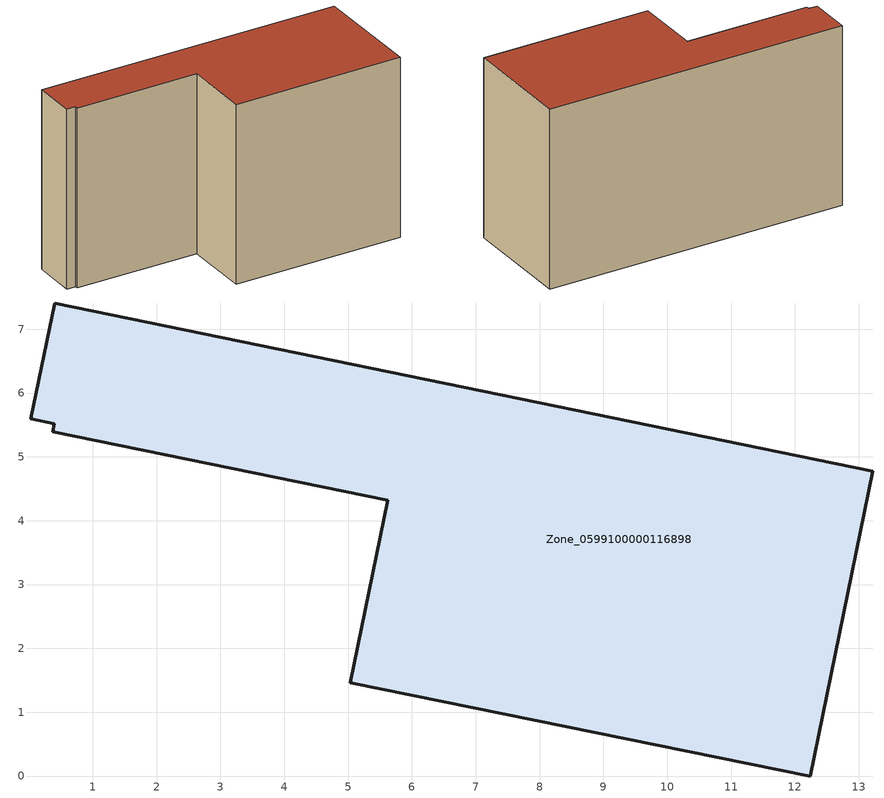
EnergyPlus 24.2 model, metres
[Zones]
Zone_0599100000116898
 floor ground (C_G): 5.03,1.46 5.62,4.32 0.37,5.39 0.39,5.52 0.03,5.59 0.4,7.41 13.22,4.77 12.24,0 z0
 wall outside (C_F): 5.62,4.32 5.03,1.46 12.24,0 13.22,4.77 0.4,7.41 0.03,5.59 0.39,5.52 0.37,5.39 5.62,4.32 z0:7.8
 roof outside (C_R): 0.37,5.39 5.62,4.32 5.03,1.46 12.24,0 13.22,4.77 0.4,7.41 0.03,5.59 0.39,5.52 z7.8
[BUILDING]
Pand.0599100000116898: North Axis=0; Terrain=City; Loads Convergence Tolerance Value=0.04; Temperature Convergence Tolerance Value=0.4; Solar Distribution=FullExterior; Maximum Number of Warmup Days=25; Minimum Number of Warmup Days=1
[Site:Location]
Rotterdam.The.Hague.AP_ZH_NLD Design_Conditions: Latitude=51.96; Longitude=4.45; Time Zone=1; Elevation=-4.5
[SITE:GROUNDTEMPERATURE:BUILDINGSURFACE]
18, 18, 18, 18, 18, 18, 18, 18, 18, 18, 18, 18
[MATERIAL] Thermal Absorptance=0.9; Solar Absorptance=0.7; Visible Absorptance=0.7
Name | Roughness | Thickness | Conductivity | Density | Specific Heat
G.TI.1946 | MediumSmooth | 0.15 | 1 | 540 | 1210
F.TI.1946 | Rough | 0.3 | 0.857143 | 1920 | 840
R.TI.1946 | MediumRough | 0.2 | 0.1 | 1500 | 1000
[CONSTRUCTION]
C_G: G.TI.1946
C_F: F.TI.1946
C_R: R.TI.1946
[ZONE]
Zone_0599100000116898: Type=1; Multiplier=1; Ceiling Height=Autocalculate; Volume=Autocalculate; Floor Area=autocalculate; Part of Total Floor Area=Yes
[ZONEINFILTRATION:DESIGNFLOWRATE]
Infil_Zone_0599100000116898: Zone or ZoneList or Space or SpaceList=Zone_0599100000116898; Schedule=AlwaysOn; Design Flow Rate Calculation Method=Flow/Area; Flow Rate per Floor Area=0.003; Constant Term Coefficient=1; Temperature Term Coefficient=0; Velocity Term Coefficient=0; Velocity Squared Term Coefficient=0
[HVACTEMPLATE:ZONE:IDEALLOADSAIRSYSTEM]
Zone_0599100000116898: Maximum Heating Supply Air Temperature=50; Minimum Cooling Supply Air Temperature=13; Maximum Heating Supply Air Humidity Ratio=0.0156; Minimum Cooling Supply Air Humidity Ratio=0.0077; Heating Limit=NoLimit; Cooling Limit=NoLimit; Dehumidification Control Type=ConstantSensibleHeatRatio; Cooling Sensible Heat Ratio=0.7; Dehumidification Setpoint=60; Humidification Control Type=None; Humidification Setpoint=30; Outdoor Air Method=None; Outdoor Air Flow Rate per Person=0.00944; Outdoor Air Flow Rate per Zone Floor Area=0; Outdoor Air Flow Rate per Zone=0; Demand Controlled Ventilation Type=None; Outdoor Air Economizer Type=NoEconomizer; Heat Recovery Type=None; Sensible Heat Recovery Effectiveness=0.7; Latent Heat Recovery Effectiveness=0.65
[ZONECONTROL:THERMOSTAT]
ThermostatControl_Zone_0599100000116898: Zone or ZoneList=Zone_0599100000116898; Control Type Schedule=DualSetpointControlType; Control 1=Thermostat_Zone_0599100000116898; Temperature Difference Between Cutout And Setpoint=0
[THERMOSTATSETPOINT:DUALSETPOINT]
Thermostat_Zone_0599100000116898: Heating Setpoint Temperature Schedule=HeatingSetpoint_Zone_0599100000116898; Cooling Setpoint Temperature Schedule=CoolingSetpoint_Zone_0599100000116898
[SCHEDULE:COMPACT]
HeatingSetpoint_Zone_0599100000116898: Through: 12/31, For: AllDays, Until: 24:00, 21
CoolingSetpoint_Zone_0599100000116898: Through: 12/31, For: AllDays, Until: 24:00, 24
DualSetpointControlType: Through: 12/31, For: AllDays, Until: 24:00, 4
AlwaysOn: Through: 12/31, For: AllDays, Until: 24:00, 1
